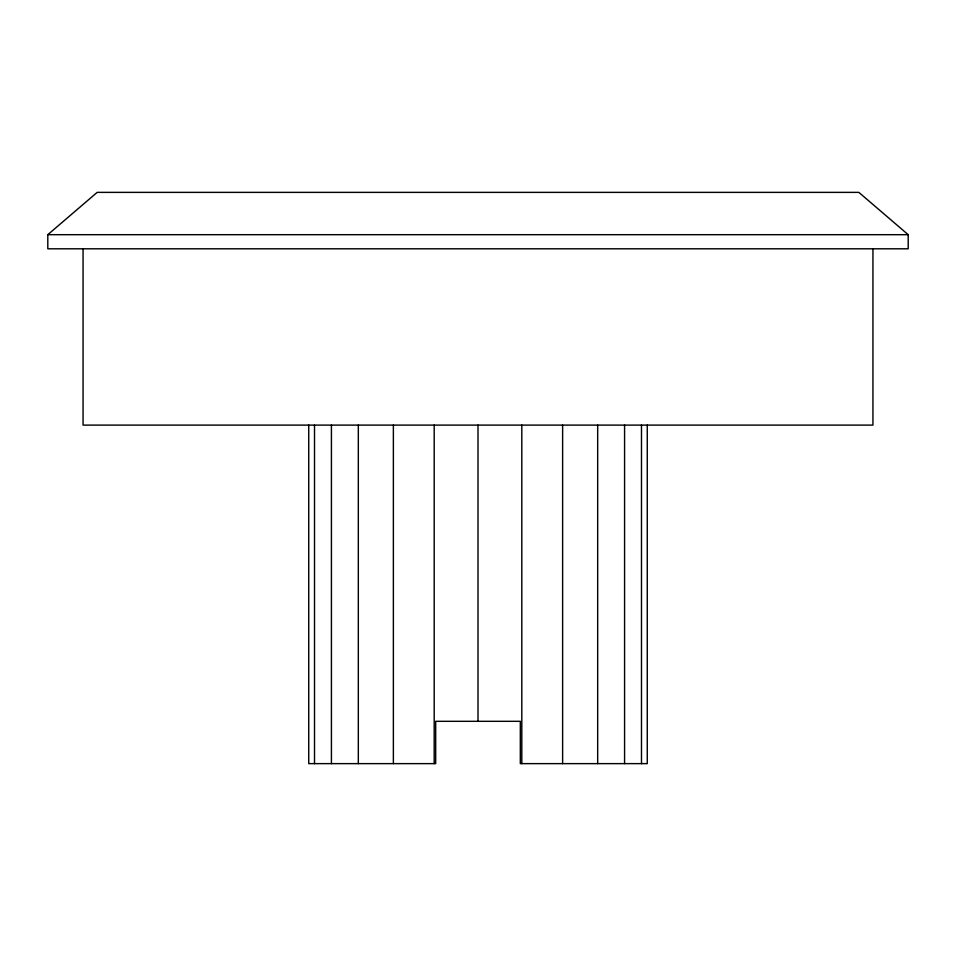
<?xml version="1.0" encoding="UTF-8"?>
<svg xmlns="http://www.w3.org/2000/svg" width="956" height="956" viewBox="0 0 956 956"><rect width="100%" height="100%" fill="white"/><g stroke="black" fill="none" stroke-linecap="round" stroke-linejoin="round"><path stroke-width="1.43" d="M47.8 234.686L97.165 192.371L858.835 192.371L908.2 234.686L908.2 248.799L47.8 248.799L47.8 234.686L908.2 234.686M872.936 248.799L872.936 425.109L83.064 425.109L83.064 248.799M647.26 425.109L647.26 763.629L520.315 763.629L520.315 721.314L435.685 721.314L435.685 763.629L308.74 763.629L308.74 425.109M641.488 425.109L641.488 763.629M624.579 425.109L624.579 763.629M597.679 425.109L597.679 763.629M562.63 425.109L562.63 763.629M521.809 425.109L521.809 763.629M478 425.109L478 721.314M434.191 425.109L434.191 763.629M393.37 425.109L393.37 763.629M358.321 425.109L358.321 763.629M331.421 425.109L331.421 763.629M314.512 425.109L314.512 763.629"/></g></svg>
